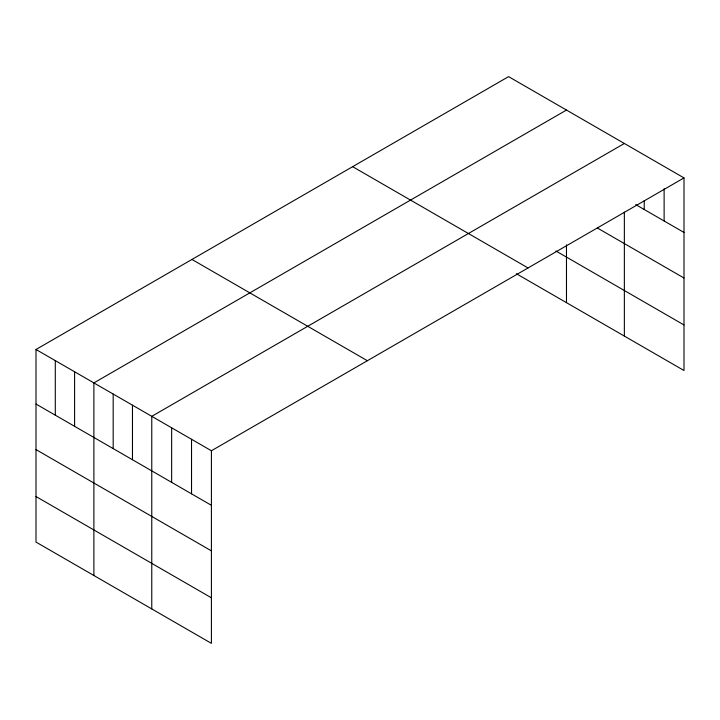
<?xml version="1.0" encoding="UTF-8"?>
<svg xmlns="http://www.w3.org/2000/svg" width="720" height="720" viewBox="0 0 720 720"><rect width="100%" height="100%" fill="white"/><g stroke="black" fill="none" stroke-linecap="round" stroke-linejoin="round"><path stroke-width="1.08" d="M684 177.912L211.41 450.756L211.41 643.365L36 542.088L36 349.488L508.59 76.635L684 177.912L684 370.512L516.312 273.699M624.357 212.13L624.357 336.078M566.478 110.061L93.888 382.905L93.888 575.505M624.357 143.478L151.767 416.331L151.767 608.931M635.724 204.588L684 232.461M597.348 227.988L684 278.019M555.867 250.974L684 324.954M352.638 166.68L528.048 267.948M191.952 259.452L367.362 360.72M36 349.488L211.41 450.756M36 404.037L211.41 505.314M36 449.595L211.41 550.863M36 496.53L211.41 597.807M664.119 188.703L664.119 220.986M644.238 200.601L644.238 209.511M566.478 244.809L566.478 302.661M191.529 439.281L191.529 493.83M171.648 427.806L171.648 482.355M132.471 405.189L132.471 459.738M113.184 394.047L113.184 448.596M74.592 371.763L74.592 426.321M55.296 360.63L55.296 415.179"/></g></svg>
